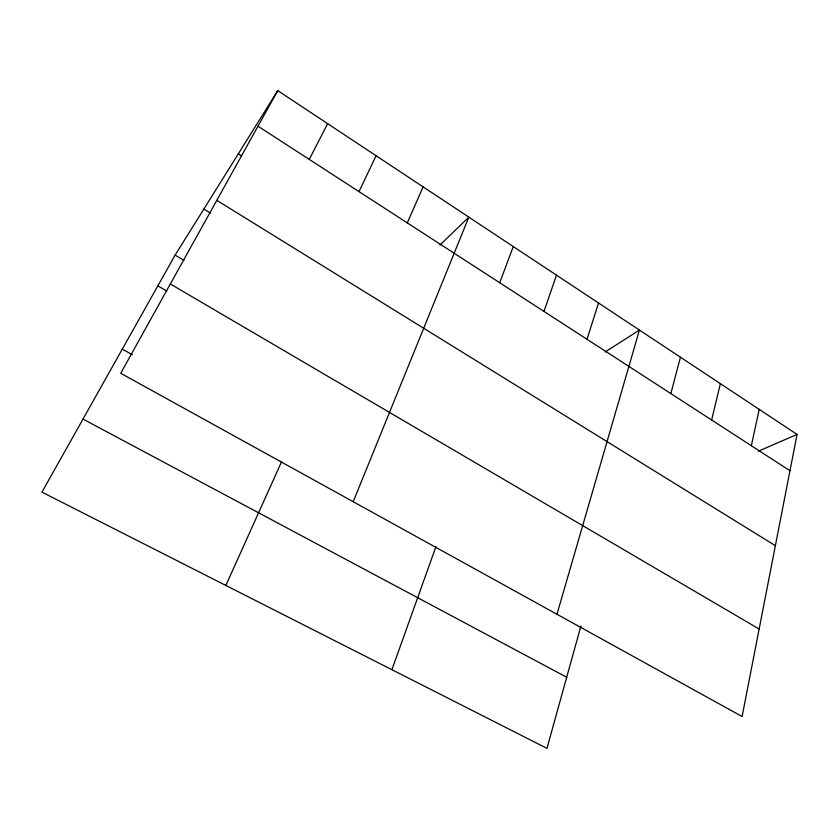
<?xml version="1.0" encoding="UTF-8"?>
<svg xmlns="http://www.w3.org/2000/svg" width="839" height="839" viewBox="0 0 839 839"><rect width="100%" height="100%" fill="white"/><g stroke="black" fill="none" stroke-linecap="round" stroke-linejoin="round"><path stroke-width="1.26" d="M797.05 434.413L742.106 716.527L120.722 373.282L277.751 90.633L797.05 434.413L758.519 451.162M751.335 445.708L759.211 409.369M711.64 420.003L720.365 383.654M670.843 393.575L680.45 357.225M580.913 626.009L546.955 748.367L41.95 492.136L175.131 255.098L277.751 90.633M556.96 614.253L639.433 330.073L605.139 351.961M587.027 339.292L598.522 302.994M543.987 311.416L556.488 275.171M391.918 669.7L435.965 546.577M499.719 282.753L513.279 246.561M353.219 501.712L468.844 217.144L439.951 245.019M407.293 222.88L423.129 186.887M225.859 585.444L281.495 461.901M359.008 191.617L376.082 155.739M309.266 159.4L327.64 123.669M82.988 419.081L566.692 677.241M122.295 349.129L132.331 354.75M157.837 285.868L166.835 291.112M170.327 283.991L759.148 629.019M175.131 255.098L183.93 260.342M203.856 209.058L210.526 213.148M216.798 200.343L775.383 545.696M238.318 153.82L241.642 155.928M257.993 126.196L789.981 470.731"/></g></svg>
